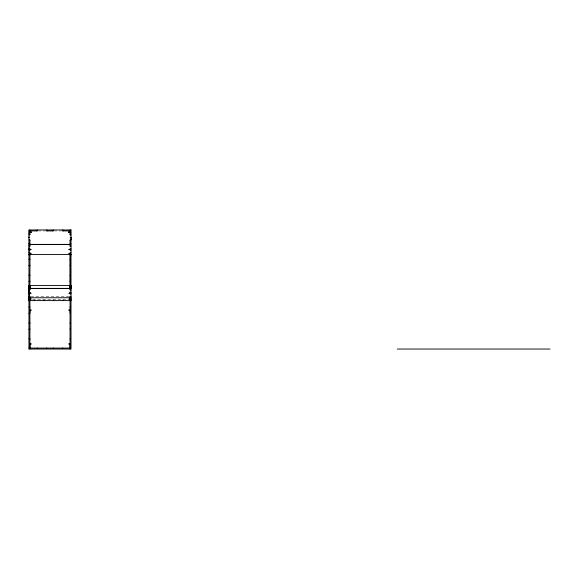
<?xml version="1.0" encoding="UTF-8"?>
<svg xmlns="http://www.w3.org/2000/svg" width="579" height="579" viewBox="0 0 579 579"><rect width="100%" height="100%" fill="white"/><g stroke="black" fill="none" stroke-linecap="round" stroke-linejoin="round"><path stroke-width="0.43" stroke-dasharray="2.9 2.17" d="M70.182 291.375L70.182 291.02M38.12 230.92L45.936 230.92M54.035 230.92L61.844 230.92M30.796 296.26L69.169 296.26M32.583 299.618L68.279 299.618M70.182 291.223L70.059 292.279"/><path stroke-width="0.87" d="M28.95 237.723L28.95 237.086M29.905 348.218L29.905 344.121L31.179 344.121L31.179 343.738L29.905 343.738M29.905 299.162L29.522 299.343M29.905 254.514L29.905 253.674L31.179 253.674L29.905 253.508M70.059 348.218L70.059 344.121L68.785 344.121L68.785 343.738L70.059 343.738M70.059 254.514L70.059 253.674L68.785 253.508L70.059 253.508M71.014 239.568L71.014 237.593M37.179 348.269L37.635 348.08M53.087 348.269L53.55 348.08M29.949 245.974L29.905 239.952L29.522 239.952M29.978 252.943L29.905 285.744M69.979 246.032L70.443 246.111M70.059 252.994L70.443 252.835M29.522 293.77L31.179 293.329L29.522 292.496M70.059 234.473L70.443 234.857M44.098 300.226L44.482 300.602M29.949 339.149L29.847 338.78M70.059 281.162L70.32 281.618M63.176 300.226L63.56 300.602M70.059 289.572L70.443 289.956M69.994 298.127L70.443 298.156M29.949 298.076L29.522 298.156M29.978 298.959L28.95 298.894M29.978 300.146L28.95 300.088M70.059 298.988L70.443 298.894M70.059 300.175L70.443 300.088M29.905 240.328L28.95 239.952M46.798 230.536L47.181 230.92M29.905 259.653L29.847 259.226M62.713 230.536L63.089 230.92M29.905 275.561L29.847 275.141M29.905 293.77L28.95 293.77M29.905 296.701L29.522 296.318M34.226 300.646L34.595 300.277M29.905 307.384L29.847 306.957M70.059 265.254L70.32 265.703M29.905 323.292L29.847 322.865M53.304 300.646L53.673 300.277M70.059 328.894L70.32 329.342M29.949 248.934L29.522 248.796M29.847 265.681L29.905 265.254M29.847 281.589L29.949 281.22M29.847 313.405L29.905 310.373L31.179 310.373L31.179 309.989L29.905 309.989M70.443 293.77L68.785 293.329L70.443 292.496M29.847 329.321L29.905 328.894M46.421 348.08L46.877 348.269M62.329 348.08L62.793 348.269M29.522 286.33C30.412 285.737 30.347 287.937 29.522 287.749M29.949 287.705L28.95 287.749M28.95 288.284C30.347 287.249 30.499 290.347 29.522 289.956M70.443 286.33C69.56 285.823 69.618 287.893 70.443 287.749M69.994 287.712L71.014 287.749M71.014 289.956L70.059 289.956L70.016 288.291L70.443 288.284M29.522 252.835L29.905 252.835L28.95 252.835M70.443 250.142L70.059 249.549L68.785 249.549L70.059 249.39M29.905 286.33L28.95 286.33M29.905 288.335L29.522 288.284M29.522 298.894L29.949 298.909M29.522 300.088L29.949 300.096M70.443 299.343L68.785 299.162M70.32 259.204L70.059 259.653M70.32 275.112L70.059 275.561M70.32 306.928L70.059 307.384M70.254 313.442L70.059 310.373L68.785 310.373L68.785 309.989L70.059 309.989M70.32 338.751L70.059 339.2M29.522 286.156L29.949 286.164L28.95 286.156M29.522 286.866L29.978 286.902L28.95 286.866M29.522 287.575L29.978 287.611L28.95 287.575M70.443 285.621L70.016 285.613L71.014 285.621M70.443 287.039L70.016 287.032L71.014 287.039M70.537 287.973L70.537 288.06M29.384 285.845L29.471 285.932M29.464 287.973L28.95 287.987M28.95 230.92L29.522 230.92M29.905 230.92L37.251 230.92L37.251 230.536M70.059 230.92L62.713 230.92L62.713 229.964M29.905 232.222L30.383 232.128M30.701 232.128L31.179 232.222M68.785 232.222L69.263 232.128M69.581 232.259L70.059 232.222M29.905 232.606L31.179 232.606L31.179 231.745M70.059 232.606L68.785 232.606L68.785 231.745M28.95 233.815L29.522 233.815M28.95 234.857L29.949 234.531M71.014 234.857L70.059 234.857L70.059 229.964M71.014 239.952L70.059 240.328M28.95 243.361L29.522 243.361M28.95 243.889L29.905 243.889M70.059 243.889L71.014 243.889M29.905 244.396L70.059 244.396M29.905 244.432L70.059 244.432M28.95 245.243L29.522 245.243M28.95 246.111L29.905 246.111L29.522 246.111M71.014 246.111L70.059 246.111L70.059 239.952L70.443 239.952M28.95 247.935L29.522 247.935M28.95 248.796C30.115 247.87 30.506 250.417 29.522 250.142M71.014 248.796L70.059 248.963M28.95 249.281L29.522 249.281M29.905 249.39L31.179 249.549L28.95 250.142M28.95 249.723L29.522 249.723M71.014 250.142C69.871 251.083 69.473 248.507 70.443 248.796M28.95 251.966L29.522 251.966M71.014 252.835L70.059 252.835L70.059 285.744M28.95 254.347L29.905 254.347M70.059 254.347L71.014 254.347M28.95 254.514L71.014 254.514M28.95 254.861L29.905 254.861M70.059 254.861L71.014 254.861M28.95 259.269L29.522 259.269M28.95 265.638L29.522 265.638M28.95 275.184L29.522 275.184M28.95 281.546L29.522 281.546M28.95 285.519L71.014 285.519M28.95 285.621L29.978 285.585L29.522 285.621M28.95 285.838L29.522 285.838M71.014 286.156L70.016 286.164L70.443 286.156M70.059 286.33L71.014 286.33M28.95 286.569L29.522 286.569M28.95 286.764L29.522 286.764M71.014 286.866L70.016 286.873L70.443 286.866M28.95 287.039L29.978 287.025L29.522 287.039M28.95 287.278L29.522 287.278M71.014 287.575L70.016 287.582L70.443 287.575M28.95 287.676L29.522 287.676M70.059 288.335L71.014 288.284M29.905 288.385L70.059 288.385M28.95 288.516L71.014 288.516M28.95 288.595L29.522 288.697M28.95 289.225L29.522 289.225M28.95 289.522L29.522 289.522M28.95 289.956L29.949 289.63M28.95 290.434L29.522 290.434M28.95 291.36L29.522 291.353M28.95 292.279L29.522 292.279M28.95 292.496L29.905 292.496L29.905 293.828M71.014 292.496L70.059 292.496L70.059 293.828M28.95 293.191L29.522 293.191M70.059 293.77L71.014 293.77M28.95 294.11L29.522 294.118M28.95 294.972L29.522 295.037M28.95 295.949L29.522 295.949M28.95 296.318L29.905 296.318L29.905 298.156L28.95 298.156M71.014 296.318L70.059 296.701M28.95 296.875L29.522 296.875M28.95 297.222L29.522 297.222M28.95 297.454L29.905 297.49M70.059 297.49L71.014 297.49M29.905 297.751L70.059 297.751M28.95 297.968L29.522 297.968M71.014 298.156L70.059 298.156L70.059 296.318L70.443 296.318M28.95 298.417L29.522 298.417M70.059 298.894L71.014 298.894M28.95 299.155L29.522 299.155M29.905 299.075L31.179 299.075M28.95 299.343L29.949 299.329L29.905 298.323M71.014 299.343L70.059 299.343L70.059 298.337M28.95 299.618L29.522 299.618M70.059 300.088L71.014 300.088M28.95 300.602L71.014 300.602M28.95 307L29.522 307M28.95 313.362L29.522 313.362M28.95 322.908L29.522 322.908M28.95 329.277L29.522 329.277M28.95 338.824L29.522 338.824M28.95 348.08L29.522 348.08M29.847 348.08L70.32 348.08M397.317 349.036L550.05 349.036M70.537 285.845L70.537 285.932M70.32 322.843L70.059 323.292M52.783 230.92L53.167 230.536M36.875 230.92L37.251 229.964M29.522 234.857L29.905 234.857L29.905 229.964M70.696 232.107L70.696 232.722M70.696 292.829L70.696 293.444M70.312 254.159L70.312 285.541M70.059 299.531L70.059 349.036M63.176 300.031L63.176 300.602M53.637 300.031L53.637 300.602M53.167 229.964L53.167 230.92L46.798 230.92L46.798 229.964M44.098 300.031L44.098 300.602M34.552 300.031L34.552 300.602M30.701 298.265L30.701 299.191M30.383 298.265L30.383 299.191M29.905 299.531L29.905 349.036M29.268 232.114L29.268 232.7M29.268 292.858L29.268 293.437M70.233 237.325L70.848 237.484L70.233 237.325M70.356 237.354L70.725 237.455L70.356 237.354M29.131 237.289L29.724 237.52L29.131 237.289M29.247 237.332L29.609 237.477L29.247 237.332M71.014 229.964L28.95 229.964L28.95 349.036L71.014 349.036L71.014 229.964M29.522 291.092L28.95 291.092L29.522 291.157"/></g></svg>
